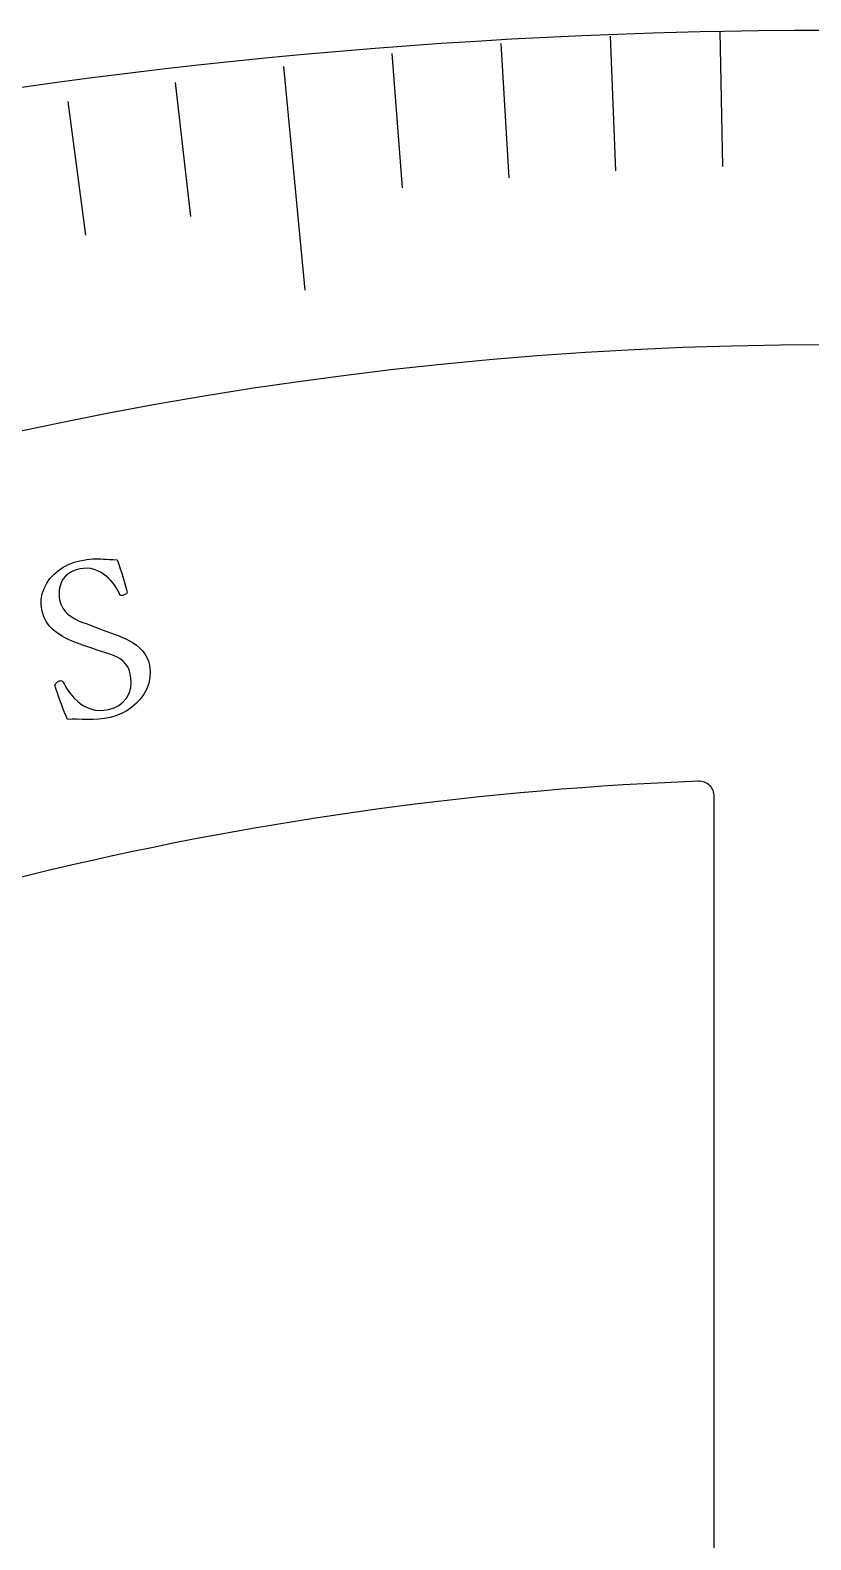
# Model space of a CAD drawing. Header units: millimetres. Extents: x -94 to 94, y -94 to 94.
# Drawn here: x -13.12 to -0.31, y 69.72 to 94.5 of the extents above; entities that cross this region are included whole.
import ezdxf

# ---------------------------------------------------------------- set-up
doc = ezdxf.new("R2010")
doc.units = ezdxf.units.MM
for name, color, linetype in [('CUT_INNER', 6, 'Continuous'), ('CUT_OUTER', 1, 'Continuous'), ('ENGRAVE', 7, 'Continuous'), ('ENGRAVE_FINE', 8, 'Continuous'), ('TEXT', 5, 'Continuous')]:
    doc.layers.add(name, color=color, linetype=linetype)

msp = doc.modelspace()

# ---------------------------------------------------------------- linework, layer by layer
at = {"layer": 'CUT_INNER'}
msp.add_lwpolyline([(-1.89, 51.4019), (-1.89, 81.9231), (-1.8913, 81.9482), (-1.895, 81.9731), (-1.9013, 81.9974), (-1.91, 82.0211), (-1.921, 82.0437), (-1.9342, 82.0651), (-1.9495, 82.085), (-1.9668, 82.1034), (-1.9858, 82.1198), (-2.0063, 82.1344), (-2.0282, 82.1467), (-2.0513, 82.1568), (-2.0752, 82.1645), (-2.0998, 82.1698), (-2.1248, 82.1726), (-2.15, 82.1729), (-2.3699, 82.1641), (-2.3714, 82.164), (-2.7083, 82.1485), (-2.7098, 82.1485), (-3.0466, 82.1309), (-3.0482, 82.1308), (-3.3848, 82.1111), (-3.3863, 82.111), (-3.7229, 82.0893), (-3.7244, 82.0892), (-4.0608, 82.0655), (-4.0623, 82.0653), (-4.3986, 82.0395), (-4.4001, 82.0394), (-4.7362, 82.0115), (-4.7377, 82.0113), (-5.0736, 81.9814), (-5.0752, 81.9812), (-5.4109, 81.9492), (-5.4124, 81.9491), (-5.7479, 81.915), (-5.7494, 81.9148), (-6.0847, 81.8787), (-6.0862, 81.8785), (-6.4213, 81.8403), (-6.4228, 81.8401), (-6.7577, 81.7999), (-6.7592, 81.7997), (-7.0938, 81.7574), (-7.0953, 81.7572), (-7.4296, 81.7128), (-7.4311, 81.7126), (-7.7651, 81.6662), (-7.7666, 81.666), (-8.1004, 81.6175), (-8.1019, 81.6173), (-8.4353, 81.5668), (-8.4368, 81.5666), (-8.77, 81.514), (-8.7715, 81.5138), (-9.1043, 81.4592), (-9.1058, 81.4589), (-9.4382, 81.4023), (-9.4397, 81.402), (-9.7718, 81.3434), (-9.7733, 81.3431), (-10.1051, 81.2824), (-10.1066, 81.2821), (-10.4379, 81.2193), (-10.4394, 81.2191), (-10.7704, 81.1543), (-10.7719, 81.154), (-11.1024, 81.0872), (-11.1039, 81.0869), (-11.4341, 81.018), (-11.4356, 81.0177), (-11.7653, 80.9469), (-11.7668, 80.9465), (-12.0961, 80.8737), (-12.0976, 80.8733), (-12.4264, 80.7984), (-12.4279, 80.7981), (-12.7562, 80.7212), (-12.7577, 80.7208), (-13.0856, 80.6419), (-13.0871, 80.6415), (-13.4144, 80.5606)], dxfattribs=at)
at = {"layer": 'CUT_OUTER'}
msp.add_lwpolyline([(-13.293, 93.5604), (-12.7186, 93.6402), (-12.1438, 93.7165), (-11.5686, 93.7892), (-10.9929, 93.8584), (-10.4168, 93.9241), (-9.8403, 93.9863), (-9.2634, 94.0449), (-8.6862, 94.0999), (-8.1086, 94.1515), (-7.5308, 94.1995), (-6.9526, 94.2439), (-6.3742, 94.2848), (-5.7956, 94.3221), (-5.2167, 94.3559), (-4.6377, 94.3861), (-4.0584, 94.4128), (-3.479, 94.4359), (-2.8995, 94.4555), (-2.3199, 94.4715), (-2.1223, 94.4758), (-2.1223, 94.4758), (-1.7394, 94.484), (-1.1597, 94.4929), (-0.5798, 94.4982), (0, 94.5)], dxfattribs=at)
at = {"layer": 'ENGRAVE'}
msp.add_circle((0, 27.004), 62.3363, dxfattribs=at)
at = {"layer": 'ENGRAVE_FINE'}
for points in [[(-1.7994, 94.476), (-1.7573, 92.265)], [(-5.3915, 94.2843), (-5.2653, 92.076)], [(-3.5971, 94.4041), (-3.5129, 92.1941)], [(-7.1811, 94.1169), (-7.0128, 91.911)], [(-8.9641, 93.9021), (-8.6136, 90.2305)], [(-10.7389, 93.6402), (-10.4867, 91.441)], [(-12.504, 93.3317), (-12.21, 91.1367)]]:
    msp.add_lwpolyline(points, dxfattribs=at)
at = {"layer": 'TEXT'}
msp.add_lwpolyline([(-12.3031, 85.7915), (-12.2435, 85.8031), (-12.1887, 85.8118), (-12.1389, 85.8176), (-12.094, 85.8207), (-12.0511, 85.8218), (-12.0076, 85.8217), (-11.9632, 85.8205), (-11.9182, 85.8181), (-11.87, 85.8152), (-11.8164, 85.8124), (-11.7574, 85.8095), (-11.6929, 85.8067), (-11.6667, 85.7345), (-11.6416, 85.6607), (-11.6174, 85.5855), (-11.5943, 85.5089), (-11.5734, 85.4363), (-11.5556, 85.3735), (-11.5411, 85.3204), (-11.5298, 85.277), (-11.5283, 85.2679), (-11.5314, 85.259), (-11.5393, 85.2505), (-11.5518, 85.2424), (-11.5661, 85.2351), (-11.5791, 85.2293), (-11.5909, 85.2251), (-11.6014, 85.2224), (-11.6148, 85.2207), (-11.627, 85.2213), (-11.6381, 85.2242), (-11.6482, 85.2292), (-11.6614, 85.2645), (-11.6792, 85.3019), (-11.7016, 85.3414), (-11.7286, 85.383), (-11.7596, 85.4248), (-11.7942, 85.4648), (-11.8324, 85.5032), (-11.8742, 85.5397), (-11.9192, 85.5732), (-11.9669, 85.6023), (-12.0175, 85.627), (-12.0708, 85.6473), (-12.1265, 85.6615), (-12.1839, 85.668), (-12.2432, 85.6666), (-12.3042, 85.6575), (-12.379, 85.6375), (-12.4436, 85.6109), (-12.4978, 85.5778), (-12.5417, 85.5383), (-12.5768, 85.4942), (-12.6046, 85.4477), (-12.625, 85.3986), (-12.638, 85.3471), (-12.6449, 85.2951), (-12.647, 85.2447), (-12.6442, 85.1959), (-12.6365, 85.1486), (-12.6157, 85.0773), (-12.5861, 85.0144), (-12.5479, 84.9601), (-12.5009, 84.9142), (-12.4472, 84.8745), (-12.3888, 84.8389), (-12.3257, 84.8073), (-12.2578, 84.7796), (-12.1874, 84.7537), (-12.1168, 84.7273), (-12.0459, 84.7004), (-11.9747, 84.6729), (-11.9202, 84.6531), (-11.8629, 84.6322), (-11.8029, 84.6104), (-11.7403, 84.5875), (-11.6766, 84.563), (-11.6135, 84.5363), (-11.5512, 84.5074), (-11.4894, 84.4763), (-11.4302, 84.442), (-11.3753, 84.4035), (-11.3247, 84.3608), (-11.2784, 84.314), (-11.2381, 84.2624), (-11.2055, 84.2055), (-11.1804, 84.1434), (-11.1629, 84.0759), (-11.1505, 83.9744), (-11.1535, 83.8762), (-11.172, 83.7813), (-11.2057, 83.6896), (-11.252, 83.6031), (-11.308, 83.5237), (-11.3738, 83.4513), (-11.4493, 83.386), (-11.5321, 83.3292), (-11.6196, 83.2828), (-11.7119, 83.2466), (-11.809, 83.2205), (-11.9026, 83.2036), (-11.9955, 83.1922), (-12.088, 83.1863), (-12.1799, 83.186), (-12.2691, 83.1879), (-12.3534, 83.1887), (-12.4328, 83.1885), (-12.5071, 83.1872), (-12.531, 83.2418), (-12.5546, 83.2985), (-12.5779, 83.3573), (-12.6009, 83.4182), (-12.6229, 83.4783), (-12.6431, 83.5348), (-12.6615, 83.5875), (-12.6781, 83.6367), (-12.6921, 83.6795), (-12.7029, 83.7134), (-12.7104, 83.7384), (-12.7146, 83.7545), (-12.7067, 83.766), (-12.6978, 83.777), (-12.6881, 83.7875), (-12.6775, 83.7973), (-12.6661, 83.8061), (-12.6541, 83.8132), (-12.6415, 83.8187), (-12.6283, 83.8225), (-12.6121, 83.8238), (-12.5983, 83.82), (-12.5869, 83.8111), (-12.578, 83.7971), (-12.564, 83.7691), (-12.5458, 83.7367), (-12.5234, 83.6999), (-12.4967, 83.6587), (-12.4657, 83.6154), (-12.4302, 83.5723), (-12.3902, 83.5294), (-12.3459, 83.4868), (-12.2971, 83.4468), (-12.244, 83.412), (-12.1866, 83.3825), (-12.1248, 83.3582), (-12.0584, 83.3414), (-11.9868, 83.3345), (-11.9101, 83.3374), (-11.8282, 83.3502), (-11.7425, 83.3761), (-11.6656, 83.416), (-11.5976, 83.4699), (-11.5383, 83.5378), (-11.493, 83.6173), (-11.467, 83.7056), (-11.4602, 83.803), (-11.4728, 83.9093), (-11.4925, 83.9837), (-11.5194, 84.0475), (-11.5536, 84.1008), (-11.595, 84.1435), (-11.6425, 84.1789), (-11.6948, 84.2102), (-11.7519, 84.2375), (-11.8139, 84.2607), (-11.8794, 84.282), (-11.9475, 84.3038), (-12.0179, 84.3261), (-12.0909, 84.3487), (-12.173, 84.3771), (-12.257, 84.4073), (-12.3427, 84.4392), (-12.4302, 84.473), (-12.5161, 84.5105), (-12.5971, 84.5539), (-12.673, 84.6031), (-12.7439, 84.6581), (-12.8065, 84.7207), (-12.8573, 84.7924), (-12.8962, 84.8734), (-12.9233, 84.9636), (-12.9382, 85.0625), (-12.9381, 85.1579), (-12.9227, 85.2498), (-12.8922, 85.3382), (-12.8489, 85.4215), (-12.7954, 85.498), (-12.7317, 85.5679), (-12.6577, 85.631), (-12.5762, 85.6858), (-12.4899, 85.7308), (-12.3989, 85.766), (-12.3031, 85.7915)], close=True, dxfattribs=at)

doc.saveas('drawing.dxf')
